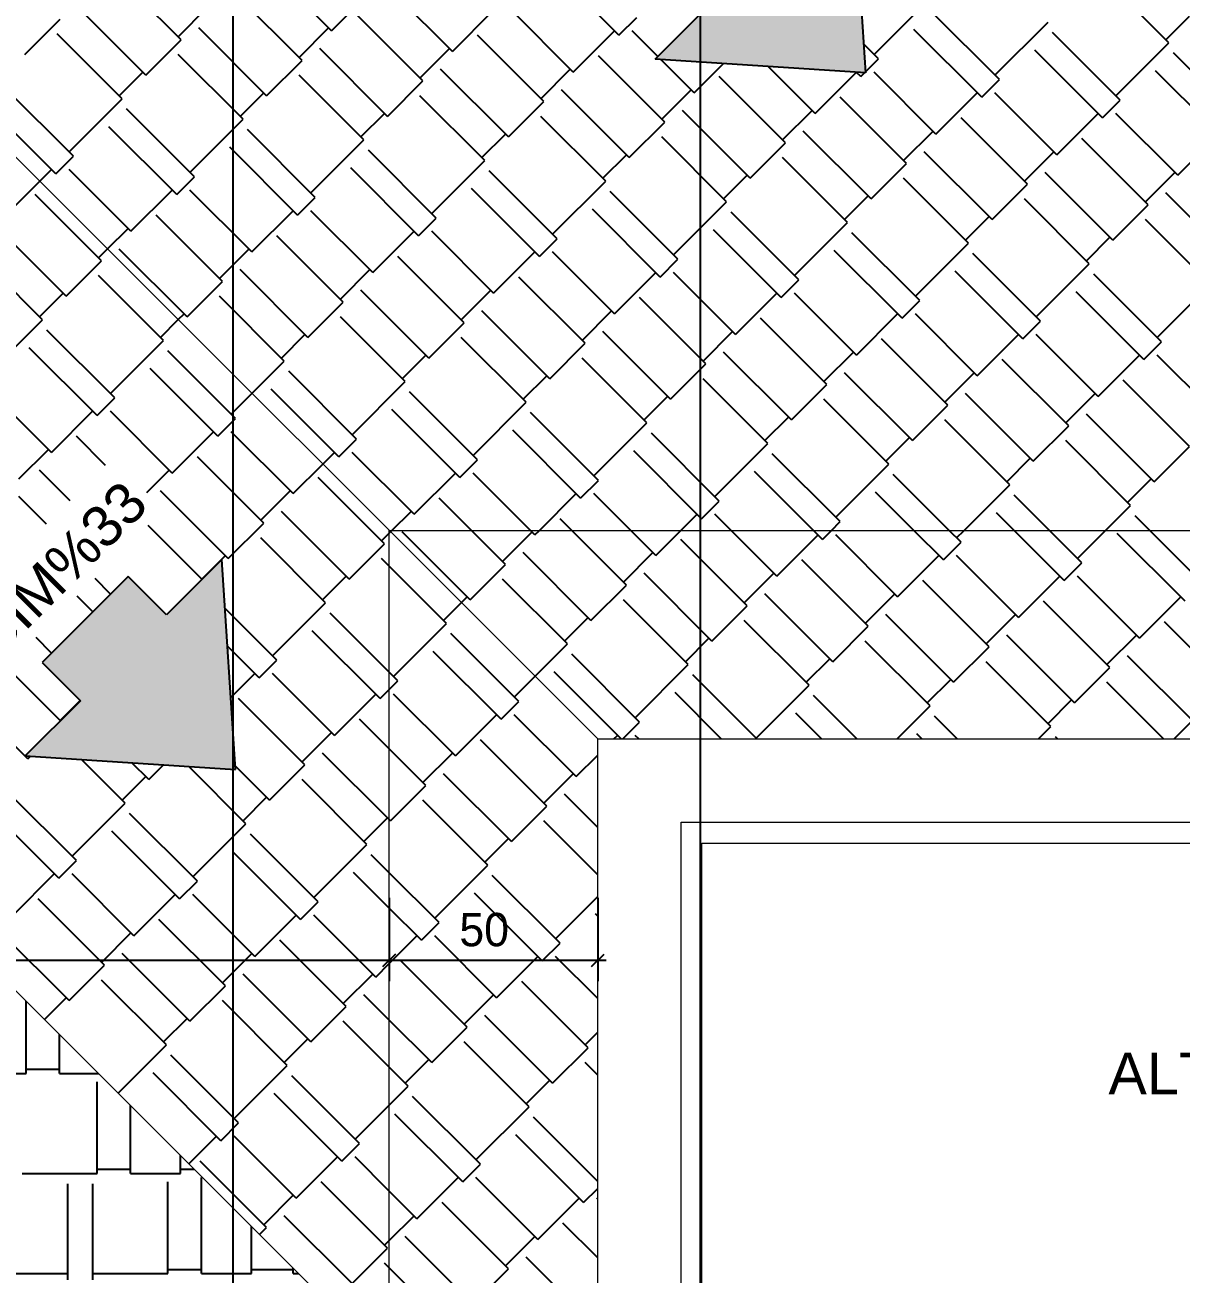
# Model space of a CAD drawing. Extents: x 182769.15 to 182771.38, y 101811.72 to 101812.21.
# Drawn here: x 182770.0617 to 182770.1171, y 101811.8182 to 101811.8781 of the extents above; entities that cross this region are included whole.
import ezdxf
from ezdxf.enums import TextEntityAlignment as Align

# ---------------------------------------------------------------- set-up
doc = ezdxf.new("R2010")
doc.units = 0
doc.header["$MEASUREMENT"] = 0
doc.linetypes.add('DASHDOTX2', pattern=[50.8, 25.4, -12.7, 0, -12.7])
doc.linetypes.add('DUZ', pattern=[500, 500])
doc.layers.get('0').update_dxf_attribs({"color": 1, "linetype": 'DUZ'})
for name, color, linetype in [('Boya_Renk', 40, 'Continuous'), ('iç yatay', 3, 'Continuous'), ('kapı pen. yazısı', 1, 'Continuous'), ('kesit çizgisi', 7, 'DASHDOTX2'), ('TARAMA', 15, 'Continuous'), ('YAZıMAHAL', 4, 'Continuous')]:
    doc.layers.add(name, color=color, linetype=linetype)
doc.layers.add('Standard', color=7, linetype='Continuous', lineweight=25)
doc.layers.add('Çatý', color=7, linetype='Continuous', lineweight=18)
doc.styles.add('ARIAL', font='arial.ttf', dxfattribs={"height": 10})
doc.styles.add('İÇ ÖLÇÜ', font='stylu.ttf', dxfattribs={"height": 8})

msp = doc.modelspace()

# ---------------------------------------------------------------- hatches: boundary and pattern name
at = {"layer": 'Boya_Renk', "linetype": 'ByBlock', "lineweight": 18}
h = msp.add_hatch(color=7, dxfattribs=at)
h.dxf.hatch_style = 2
h.paths.add_polyline_path([(182770.101314, 101811.885871), (182770.101968, 101811.875787), (182770.091884, 101811.876441), (182770.094536, 101811.879093), (182770.092703, 101811.880927), (182770.096828, 101811.885052), (182770.098662, 101811.883219)])
h = msp.add_hatch(color=7, dxfattribs=at)
h.dxf.hatch_style = 2
h.paths.add_polyline_path([(182770.06166, 101811.843006), (182770.071744, 101811.842352), (182770.07109, 101811.852436), (182770.068438, 101811.849784), (182770.066604, 101811.851617), (182770.062479, 101811.847492), (182770.064312, 101811.845658)])

# ---------------------------------------------------------------- linework, layer by layer
at = {"color": 0, "linetype": 'ByBlock'}
for p, q in [((182770.079423, 101811.833501), (182770.078823, 101811.832901)), ((182770.078823, 101811.832901), (182770.079423, 101811.833501)), ((182770.088823, 101811.832901), (182770.089423, 101811.833501))]:
    msp.add_line(p, q, dxfattribs=at)
at = {"layer": 'iç yatay'}
for p, q in [((182770.071623, 101812.140224), (182770.071623, 101811.813424)), ((182770.079123, 101811.836201), (182770.079123, 101811.832201)), ((182770.079123, 101811.836201), (182770.079123, 101811.832201)), ((182770.089123, 101811.836201), (182770.089123, 101811.832201)), ((182770.022723, 101811.833201), (182770.079523, 101811.833201)), ((182770.078723, 101811.833201), (182770.089523, 101811.833201))]:
    msp.add_line(p, q, dxfattribs=at)
at = {"layer": 'kesit çizgisi'}
msp.add_line((182770.094036, 101812.169463), (182770.094036, 101811.778003), dxfattribs=at)
at = {"layer": 'Standard', "color": 7, "linetype": 'ByBlock', "lineweight": 25}
for p, q in [((182770.101314, 101811.885871), (182770.101968, 101811.875787)), ((182770.091884, 101811.876441), (182770.094536, 101811.879093)), ((182770.101968, 101811.875787), (182770.091884, 101811.876441)), ((182770.07109, 101811.852436), (182770.068438, 101811.849784)), ((182770.071744, 101811.842352), (182770.07109, 101811.852436)), ((182770.066604, 101811.851617), (182770.062479, 101811.847492)), ((182770.068438, 101811.849784), (182770.066604, 101811.851617)), ((182770.062479, 101811.847492), (182770.064312, 101811.845658)), ((182770.064312, 101811.845658), (182770.06166, 101811.843006)), ((182770.06166, 101811.843006), (182770.071744, 101811.842352))]:
    msp.add_line(p, q, dxfattribs=at)
at = {"layer": 'TARAMA'}
for p, q in [((182770.069141, 101811.877369), (182770.065959, 101811.880551)), ((182770.076353, 101811.877793), (182770.073383, 101811.880763)), ((182770.090142, 101811.877581), (182770.086889, 101811.880834)), ((182770.116517, 101811.877227), (182770.113406, 101811.880339)), ((182770.074939, 101811.876379), (182770.071757, 101811.879561)), ((182770.076353, 101811.877793), (182770.078333, 101811.879773)), ((182770.082152, 101811.876803), (182770.079182, 101811.879773)), ((182770.067444, 101811.875672), (182770.064191, 101811.878925)), ((182770.068999, 101811.87751), (182770.070414, 101811.878925)), ((182770.082152, 101811.876803), (182770.084131, 101811.878783)), ((182770.08795, 101811.875813), (182770.08498, 101811.878783)), ((182770.102375, 101811.876662), (182770.10492, 101811.879207)), ((182770.108385, 101811.87546), (182770.105133, 101811.878712)), ((182770.061645, 101811.876662), (182770.063343, 101811.878359)), ((182770.080737, 101811.875389), (182770.077555, 101811.878571)), ((182770.090142, 101811.877581), (182770.09099, 101811.87843)), ((182770.108173, 101811.875672), (182770.110719, 101811.878217)), ((182770.116376, 101811.877369), (182770.117507, 101811.8785)), ((182770.066312, 101811.87454), (182770.063201, 101811.877652)), ((182770.073242, 101811.874682), (182770.069989, 101811.877935)), ((182770.074798, 101811.87652), (182770.076212, 101811.877935)), ((182770.086536, 101811.874399), (182770.083354, 101811.877581)), ((182770.08795, 101811.875813), (182770.08993, 101811.877793)), ((182770.092007, 101811.876564), (182770.090778, 101811.877793)), ((182770.107537, 101811.874611), (182770.104284, 101811.877864)), ((182770.114183, 101811.87447), (182770.110931, 101811.877722)), ((182770.067444, 101811.875672), (182770.069141, 101811.877369)), ((182770.07904, 101811.873692), (182770.075788, 101811.876945)), ((182770.080596, 101811.87553), (182770.08201, 101811.876945)), ((182770.102587, 101811.87645), (182770.101879, 101811.877158)), ((182770.113335, 101811.873621), (182770.110082, 101811.876874)), ((182770.113971, 101811.874682), (182770.116517, 101811.877227)), ((182770.072111, 101811.873551), (182770.068999, 101811.876662)), ((182770.073242, 101811.874682), (182770.074939, 101811.876379)), ((182770.092334, 101811.873409), (182770.089152, 101811.876591)), ((182770.093748, 101811.874823), (182770.092147, 101811.876424)), ((182770.101965, 101811.875828), (182770.102587, 101811.87645)), ((182770.119982, 101811.87348), (182770.116729, 101811.876733)), ((182770.066171, 101811.874682), (182770.067302, 101811.875813)), ((182770.077909, 101811.872561), (182770.074798, 101811.875672)), ((182770.084839, 101811.872702), (182770.081586, 101811.875955)), ((182770.086394, 101811.87454), (182770.087808, 101811.875955)), ((182770.093748, 101811.874823), (182770.095154, 101811.876229)), ((182770.099546, 101811.873833), (182770.097289, 101811.876091)), ((182770.099546, 101811.873833), (182770.101526, 101811.875813)), ((182770.101738, 101811.875601), (182770.101524, 101811.875816)), ((182770.101738, 101811.875601), (182770.101927, 101811.87579)), ((182770.105345, 101811.872843), (182770.102375, 101811.875813)), ((182770.119133, 101811.872631), (182770.115881, 101811.875884)), ((182770.07904, 101811.873692), (182770.080737, 101811.875389)), ((182770.098132, 101811.872419), (182770.09495, 101811.875601)), ((182770.107537, 101811.874611), (182770.108385, 101811.87546)), ((182770.063979, 101811.871783), (182770.060726, 101811.875035)), ((182770.063767, 101811.871995), (182770.066312, 101811.87454)), ((182770.071969, 101811.873692), (182770.073101, 101811.874823)), ((182770.083707, 101811.871571), (182770.080596, 101811.874682)), ((182770.090637, 101811.871712), (182770.087384, 101811.874965)), ((182770.092192, 101811.873551), (182770.093607, 101811.874965)), ((182770.10393, 101811.871429), (182770.100748, 101811.874611)), ((182770.105345, 101811.872843), (182770.107325, 101811.874823)), ((182770.111143, 101811.871853), (182770.108173, 101811.874823)), ((182770.113335, 101811.873621), (182770.114183, 101811.87447)), ((182770.06313, 101811.870934), (182770.059878, 101811.874187)), ((182770.069777, 101811.870793), (182770.066524, 101811.874046)), ((182770.084839, 101811.872702), (182770.086536, 101811.874399)), ((182770.096435, 101811.870722), (182770.093182, 101811.873975)), ((182770.097991, 101811.872561), (182770.099405, 101811.873975)), ((182770.069565, 101811.871005), (182770.072111, 101811.873551)), ((182770.077767, 101811.872702), (182770.078899, 101811.873833)), ((182770.089505, 101811.870581), (182770.086394, 101811.873692)), ((182770.090637, 101811.871712), (182770.092334, 101811.873409)), ((182770.109729, 101811.870439), (182770.106547, 101811.873621)), ((182770.111143, 101811.871853), (182770.113123, 101811.873833)), ((182770.116941, 101811.870864), (182770.113971, 101811.873833)), ((182770.068929, 101811.869944), (182770.065676, 101811.873197)), ((182770.075575, 101811.869803), (182770.072323, 101811.873056)), ((182770.083566, 101811.871712), (182770.084697, 101811.872843)), ((182770.095304, 101811.869591), (182770.092192, 101811.872702)), ((182770.102233, 101811.869732), (182770.098981, 101811.872985)), ((182770.103789, 101811.871571), (182770.105203, 101811.872985)), ((182770.116941, 101811.870864), (182770.118921, 101811.872843)), ((182770.074727, 101811.868954), (182770.071474, 101811.872207)), ((182770.075363, 101811.870015), (182770.077909, 101811.872561)), ((182770.081374, 101811.868813), (182770.078121, 101811.872066)), ((182770.096435, 101811.870722), (182770.098132, 101811.872419)), ((182770.115527, 101811.869449), (182770.112345, 101811.872631)), ((182770.06313, 101811.870934), (182770.063979, 101811.871783)), ((182770.081162, 101811.869025), (182770.083707, 101811.871571)), ((182770.089364, 101811.870722), (182770.090495, 101811.871853)), ((182770.101102, 101811.868601), (182770.097991, 101811.871712)), ((182770.108032, 101811.868742), (182770.104779, 101811.871995)), ((182770.109587, 101811.870581), (182770.111001, 101811.871995)), ((182770.06236, 101811.870588), (182770.062918, 101811.871146)), ((182770.066737, 101811.868177), (182770.063767, 101811.871146)), ((182770.080525, 101811.867964), (182770.077273, 101811.871217)), ((182770.087172, 101811.867823), (182770.083919, 101811.871076)), ((182770.102233, 101811.869732), (182770.10393, 101811.871429)), ((182770.11383, 101811.867752), (182770.110577, 101811.871005)), ((182770.115386, 101811.869591), (182770.1168, 101811.871005)), ((182770.060938, 101811.869166), (182770.06236, 101811.870588)), ((182770.068929, 101811.869944), (182770.069777, 101811.870793)), ((182770.08696, 101811.868035), (182770.089505, 101811.870581)), ((182770.095162, 101811.869732), (182770.096294, 101811.870864)), ((182770.1069, 101811.867611), (182770.103789, 101811.870722)), ((182770.108032, 101811.868742), (182770.109729, 101811.870439)), ((182770.065322, 101811.866762), (182770.06214, 101811.869944)), ((182770.066737, 101811.868177), (182770.068717, 101811.870156)), ((182770.072535, 101811.867187), (182770.069565, 101811.870156)), ((182770.074727, 101811.868954), (182770.075575, 101811.869803)), ((182770.086323, 101811.866974), (182770.083071, 101811.870227)), ((182770.09297, 101811.866833), (182770.089718, 101811.870086)), ((182770.100961, 101811.868742), (182770.102092, 101811.869874)), ((182770.112699, 101811.866621), (182770.109587, 101811.869732)), ((182770.119628, 101811.866762), (182770.116376, 101811.870015)), ((182770.072535, 101811.867187), (182770.074515, 101811.869166)), ((182770.078333, 101811.866197), (182770.075363, 101811.869166)), ((182770.092122, 101811.865984), (182770.088869, 101811.869237)), ((182770.092758, 101811.867045), (182770.095304, 101811.869591)), ((182770.098769, 101811.865843), (182770.095516, 101811.869096)), ((182770.11383, 101811.867752), (182770.115527, 101811.869449)), ((182770.071121, 101811.865772), (182770.067939, 101811.868954)), ((182770.080525, 101811.867964), (182770.081374, 101811.868813)), ((182770.098556, 101811.866055), (182770.101102, 101811.868601)), ((182770.106759, 101811.867752), (182770.10789, 101811.868884)), ((182770.118497, 101811.865631), (182770.115386, 101811.868742)), ((182770.063625, 101811.865065), (182770.060373, 101811.868318)), ((182770.065612, 101811.867335), (182770.066595, 101811.868318)), ((182770.076919, 101811.864782), (182770.073737, 101811.867964)), ((182770.078333, 101811.866197), (182770.080313, 101811.868177)), ((182770.084131, 101811.865207), (182770.081162, 101811.868177)), ((182770.09792, 101811.864995), (182770.094667, 101811.868247)), ((182770.104567, 101811.864853), (182770.101314, 101811.868106)), ((182770.112557, 101811.866762), (182770.113689, 101811.867894)), ((182770.065181, 101811.866904), (182770.065612, 101811.867335)), ((182770.069424, 101811.864075), (182770.066171, 101811.867328)), ((182770.070979, 101811.865914), (182770.072393, 101811.867328)), ((182770.086323, 101811.866974), (182770.087172, 101811.867823)), ((182770.104355, 101811.865065), (182770.1069, 101811.867611)), ((182770.062494, 101811.863934), (182770.059383, 101811.867045)), ((182770.063625, 101811.865065), (182770.065322, 101811.866762)), ((182770.082717, 101811.863792), (182770.079535, 101811.866974)), ((182770.084131, 101811.865207), (182770.086111, 101811.867187)), ((182770.08993, 101811.864217), (182770.08696, 101811.867187)), ((182770.092122, 101811.865984), (182770.09297, 101811.866833)), ((182770.103718, 101811.864005), (182770.100466, 101811.867257)), ((182770.110365, 101811.863863), (182770.107112, 101811.867116)), ((182770.075222, 101811.863085), (182770.071969, 101811.866338)), ((182770.076778, 101811.864924), (182770.078192, 101811.866338)), ((182770.08993, 101811.864217), (182770.09191, 101811.866197)), ((182770.095728, 101811.863227), (182770.092758, 101811.866197)), ((182770.109517, 101811.863015), (182770.106264, 101811.866267)), ((182770.110153, 101811.864075), (182770.112699, 101811.866621)), ((182770.116163, 101811.862873), (182770.112911, 101811.866126)), ((182770.068292, 101811.862944), (182770.065181, 101811.866055)), ((182770.069424, 101811.864075), (182770.071121, 101811.865772)), ((182770.088516, 101811.862803), (182770.085334, 101811.865984)), ((182770.09792, 101811.864995), (182770.098769, 101811.865843)), ((182770.115951, 101811.863085), (182770.118497, 101811.865631)), ((182770.062353, 101811.864075), (182770.063484, 101811.865207)), ((182770.074091, 101811.861954), (182770.070979, 101811.865065)), ((182770.08102, 101811.862095), (182770.077767, 101811.865348)), ((182770.082576, 101811.863934), (182770.08399, 101811.865348)), ((182770.094314, 101811.861813), (182770.091132, 101811.864995)), ((182770.095728, 101811.863227), (182770.097708, 101811.865207)), ((182770.101526, 101811.862237), (182770.098556, 101811.865207)), ((182770.115315, 101811.862025), (182770.112062, 101811.865277)), ((182770.075222, 101811.863085), (182770.076919, 101811.864782)), ((182770.086818, 101811.861105), (182770.083566, 101811.864358)), ((182770.088374, 101811.862944), (182770.089788, 101811.864358)), ((182770.103718, 101811.864005), (182770.104567, 101811.864853)), ((182770.059948, 101811.861388), (182770.062494, 101811.863934)), ((182770.068151, 101811.863085), (182770.069006, 101811.863941)), ((182770.069006, 101811.863941), (182770.069282, 101811.864217)), ((182770.079889, 101811.860964), (182770.076778, 101811.864075)), ((182770.08102, 101811.862095), (182770.082717, 101811.863792)), ((182770.100112, 101811.860823), (182770.09693, 101811.864005)), ((182770.101526, 101811.862237), (182770.103506, 101811.864217)), ((182770.107325, 101811.861247), (182770.104355, 101811.864217)), ((182770.109517, 101811.863015), (182770.110365, 101811.863863)), ((182770.065959, 101811.860186), (182770.062706, 101811.863439)), ((182770.073949, 101811.862095), (182770.07508, 101811.863227)), ((182770.085687, 101811.859974), (182770.082576, 101811.863085)), ((182770.092617, 101811.860116), (182770.089364, 101811.863368)), ((182770.094172, 101811.861954), (182770.095587, 101811.863368)), ((182770.107325, 101811.861247), (182770.109304, 101811.863227)), ((182770.113123, 101811.860257), (182770.110153, 101811.863227)), ((182770.06511, 101811.859338), (182770.061858, 101811.86259)), ((182770.065747, 101811.860398), (182770.068292, 101811.862944)), ((182770.086818, 101811.861105), (182770.088516, 101811.862803)), ((182770.10591, 101811.859833), (182770.102728, 101811.863015)), ((182770.115315, 101811.862025), (182770.116163, 101811.862873)), ((182770.071757, 101811.859196), (182770.068504, 101811.862449)), ((182770.072542, 101811.860405), (182770.074091, 101811.861954)), ((182770.079747, 101811.861105), (182770.080879, 101811.862237)), ((182770.091485, 101811.858984), (182770.088374, 101811.862095)), ((182770.098415, 101811.859126), (182770.095162, 101811.862378)), ((182770.099971, 101811.860964), (182770.101385, 101811.862378)), ((182770.111709, 101811.858843), (182770.108527, 101811.862025)), ((182770.113123, 101811.860257), (182770.115103, 101811.862237)), ((182770.118921, 101811.859267), (182770.115951, 101811.862237)), ((182770.070909, 101811.858348), (182770.067656, 101811.8616)), ((182770.077555, 101811.858206), (182770.074303, 101811.861459)), ((182770.092617, 101811.860116), (182770.094314, 101811.861813)), ((182770.104213, 101811.858136), (182770.100961, 101811.861388)), ((182770.105769, 101811.859974), (182770.107183, 101811.861388)), ((182770.077343, 101811.858418), (182770.079889, 101811.860964)), ((182770.085546, 101811.860116), (182770.086677, 101811.861247)), ((182770.097284, 101811.857994), (182770.094172, 101811.861105)), ((182770.098415, 101811.859126), (182770.100112, 101811.860823)), ((182770.117507, 101811.857853), (182770.114325, 101811.861035)), ((182770.062918, 101811.85757), (182770.059948, 101811.86054)), ((182770.06511, 101811.859338), (182770.065959, 101811.860186)), ((182770.071545, 101811.859408), (182770.072542, 101811.860405)), ((182770.076707, 101811.857358), (182770.073454, 101811.86061)), ((182770.083354, 101811.857216), (182770.080101, 101811.860469)), ((182770.091344, 101811.859126), (182770.092475, 101811.860257)), ((182770.103082, 101811.857004), (182770.099971, 101811.860116)), ((182770.110012, 101811.857146), (182770.106759, 101811.860398)), ((182770.111567, 101811.858984), (182770.112981, 101811.860398)), ((182770.062918, 101811.85757), (182770.064898, 101811.85955)), ((182770.068717, 101811.85658), (182770.065747, 101811.85955)), ((182770.082505, 101811.856368), (182770.079252, 101811.859621)), ((182770.083141, 101811.857428), (182770.085687, 101811.859974)), ((182770.104213, 101811.858136), (182770.10591, 101811.859833)), ((182770.070909, 101811.858348), (182770.071757, 101811.859196)), ((182770.089152, 101811.856226), (182770.085899, 101811.859479)), ((182770.08894, 101811.856439), (182770.091485, 101811.858984)), ((182770.097142, 101811.858136), (182770.098274, 101811.859267)), ((182770.10888, 101811.856014), (182770.105769, 101811.859126)), ((182770.11581, 101811.856156), (182770.112557, 101811.859408)), ((182770.065521, 101811.856947), (182770.06412, 101811.858348)), ((182770.068717, 101811.85658), (182770.070696, 101811.85856)), ((182770.074515, 101811.85559), (182770.071545, 101811.85856)), ((182770.088303, 101811.855378), (182770.085051, 101811.858631)), ((182770.09495, 101811.855236), (182770.091697, 101811.858489)), ((182770.110012, 101811.857146), (182770.111709, 101811.858843)), ((182770.061363, 101811.856297), (182770.062777, 101811.857711)), ((182770.076707, 101811.857358), (182770.077555, 101811.858206)), ((182770.094738, 101811.855449), (182770.097284, 101811.857994)), ((182770.10294, 101811.857146), (182770.104072, 101811.858277)), ((182770.114678, 101811.855024), (182770.111567, 101811.858136)), ((182770.11581, 101811.856156), (182770.117507, 101811.857853)), ((182770.073101, 101811.854176), (182770.069919, 101811.857358)), ((182770.075936, 101811.857011), (182770.076495, 101811.85757)), ((182770.080313, 101811.8546), (182770.077343, 101811.85757)), ((182770.082505, 101811.856368), (182770.083354, 101811.857216)), ((182770.094102, 101811.854388), (182770.090849, 101811.857641)), ((182770.100748, 101811.854247), (182770.097496, 101811.857499)), ((182770.108739, 101811.856156), (182770.10987, 101811.857287)), ((182770.063824, 101811.85525), (182770.062353, 101811.856721)), ((182770.067499, 101811.855646), (182770.068575, 101811.856721)), ((182770.074515, 101811.85559), (182770.075936, 101811.857011)), ((182770.080313, 101811.8546), (182770.082293, 101811.85658)), ((182770.085898, 101811.853824), (182770.083141, 101811.85658)), ((182770.099474, 101811.853824), (182770.096647, 101811.856651)), ((182770.100536, 101811.854459), (182770.103082, 101811.857004)), ((182770.10598, 101811.853824), (182770.103294, 101811.856509)), ((182770.078899, 101811.853186), (182770.075717, 101811.856368)), ((182770.088303, 101811.855378), (182770.089152, 101811.856226)), ((182770.10669, 101811.853824), (182770.10888, 101811.856014)), ((182770.114537, 101811.855166), (182770.115668, 101811.856297)), ((182770.062692, 101811.854119), (182770.061363, 101811.855449)), ((182770.071404, 101811.852479), (182770.068151, 101811.855731)), ((182770.072959, 101811.854317), (182770.074373, 101811.855731)), ((182770.083069, 101811.853824), (182770.081515, 101811.855378)), ((182770.086325, 101811.853824), (182770.088091, 101811.85559)), ((182770.090706, 101811.853824), (182770.08894, 101811.85559)), ((182770.104283, 101811.853824), (182770.102446, 101811.855661)), ((182770.110788, 101811.853824), (182770.109092, 101811.855519)), ((182770.077202, 101811.851489), (182770.073949, 101811.854741)), ((182770.079254, 101811.853824), (182770.080172, 101811.854741)), ((182770.094102, 101811.854388), (182770.09495, 101811.855236)), ((182770.113478, 101811.853824), (182770.114678, 101811.855024)), ((182770.071404, 101811.852479), (182770.073101, 101811.854176)), ((182770.087878, 101811.853824), (182770.087313, 101811.854388)), ((182770.093113, 101811.853824), (182770.09389, 101811.8546)), ((182770.095514, 101811.853824), (182770.094738, 101811.8546)), ((182770.100326, 101811.853824), (182770.100748, 101811.854247)), ((182770.109091, 101811.853824), (182770.108244, 101811.854671)), ((182770.115596, 101811.853824), (182770.114891, 101811.854529)), ((182770.070137, 101811.851483), (182770.067556, 101811.854063)), ((182770.078757, 101811.853327), (182770.079123, 101811.853693)), ((182770.079123, 101811.853693), (182770.079189, 101811.853759)), ((182770.079189, 101811.853759), (182770.079254, 101811.853824)), ((182770.083, 101811.850499), (182770.079747, 101811.853752)), ((182770.084697, 101811.852196), (182770.083069, 101811.853824)), ((182770.084556, 101811.852337), (182770.08597, 101811.853752)), ((182770.086111, 101811.85361), (182770.085898, 101811.853824)), ((182770.086111, 101811.85361), (182770.086325, 101811.853824)), ((182770.090495, 101811.851206), (182770.087878, 101811.853824)), ((182770.09191, 101811.85262), (182770.090706, 101811.853824)), ((182770.09191, 101811.85262), (182770.093113, 101811.853824)), ((182770.097708, 101811.85163), (182770.095514, 101811.853824)), ((182770.097708, 101811.85163), (182770.099688, 101811.85361)), ((182770.0999, 101811.853398), (182770.099474, 101811.853824)), ((182770.0999, 101811.853398), (182770.100326, 101811.853824)), ((182770.103506, 101811.85064), (182770.100536, 101811.85361)), ((182770.105698, 101811.852408), (182770.104283, 101811.853824)), ((182770.106547, 101811.853257), (182770.10598, 101811.853824)), ((182770.106335, 101811.853469), (182770.10669, 101811.853824)), ((182770.111496, 101811.851418), (182770.109091, 101811.853824)), ((182770.112345, 101811.852267), (182770.110788, 101811.853824)), ((182770.112133, 101811.852479), (182770.113478, 101811.853824)), ((182770.117295, 101811.850428), (182770.114042, 101811.853681)), ((182770.118143, 101811.851277), (182770.115596, 101811.853824)), ((182770.07607, 101811.850357), (182770.072959, 101811.853469)), ((182770.077202, 101811.851489), (182770.078899, 101811.853186)), ((182770.096294, 101811.850216), (182770.093112, 101811.853398)), ((182770.105698, 101811.852408), (182770.106547, 101811.853257)), ((182770.070131, 101811.851489), (182770.071262, 101811.85262)), ((182770.079123, 101811.852113), (182770.078757, 101811.852479)), ((182770.088798, 101811.849509), (182770.085546, 101811.852762)), ((182770.090354, 101811.851347), (182770.091768, 101811.852762)), ((182770.102092, 101811.849226), (182770.09891, 101811.852408)), ((182770.103506, 101811.85064), (182770.105486, 101811.85262)), ((182770.109304, 101811.84965), (182770.106335, 101811.85262)), ((182770.081869, 101811.849367), (182770.079123, 101811.852113)), ((182770.083, 101811.850499), (182770.084697, 101811.852196)), ((182770.094597, 101811.848519), (182770.091344, 101811.851772)), ((182770.096152, 101811.850357), (182770.097566, 101811.851772)), ((182770.111496, 101811.851418), (182770.112345, 101811.852267)), ((182770.065758, 101811.850771), (182770.065011, 101811.851518)), ((182770.075929, 101811.850499), (182770.07706, 101811.85163)), ((182770.087667, 101811.848378), (182770.084556, 101811.851489)), ((182770.088798, 101811.849509), (182770.090495, 101811.851206)), ((182770.10789, 101811.848236), (182770.104708, 101811.851418)), ((182770.109304, 101811.84965), (182770.111284, 101811.85163)), ((182770.115103, 101811.84866), (182770.112133, 101811.85163)), ((182770.064909, 101811.849922), (182770.064162, 101811.850669)), ((182770.082583, 101811.850364), (182770.082859, 101811.85064)), ((182770.093465, 101811.847388), (182770.090354, 101811.850499)), ((182770.100395, 101811.847529), (182770.097142, 101811.850782)), ((182770.101951, 101811.849367), (182770.103365, 101811.850782)), ((182770.115103, 101811.84866), (182770.117083, 101811.85064)), ((182770.073737, 101811.8476), (182770.071242, 101811.850095)), ((182770.073525, 101811.847812), (182770.07607, 101811.850357)), ((182770.081727, 101811.849509), (182770.082583, 101811.850364)), ((182770.094597, 101811.848519), (182770.096294, 101811.850216)), ((182770.113689, 101811.847246), (182770.110507, 101811.850428)), ((182770.079123, 101811.847022), (182770.076283, 101811.849862)), ((182770.079323, 101811.846822), (182770.081869, 101811.849367)), ((182770.087526, 101811.848519), (182770.088657, 101811.84965)), ((182770.099264, 101811.846398), (182770.096152, 101811.849509)), ((182770.106193, 101811.846539), (182770.10294, 101811.849792)), ((182770.107749, 101811.848378), (182770.109163, 101811.849792)), ((182770.119487, 101811.846256), (182770.116305, 101811.849438)), ((182770.078687, 101811.845761), (182770.075434, 101811.849014)), ((182770.085334, 101811.84562), (182770.082081, 101811.848873)), ((182770.100395, 101811.847529), (182770.102092, 101811.849226)), ((182770.111991, 101811.845549), (182770.108739, 101811.848802)), ((182770.113547, 101811.847388), (182770.114961, 101811.848802)), ((182770.062929, 101811.847942), (182770.062182, 101811.848689)), ((182770.072888, 101811.846751), (182770.071359, 101811.84828)), ((182770.086118, 101811.846829), (182770.087667, 101811.848378)), ((182770.093324, 101811.847529), (182770.094455, 101811.84866)), ((182770.105062, 101811.845408), (182770.101951, 101811.848519)), ((182770.106193, 101811.846539), (182770.10789, 101811.848236)), ((182770.072888, 101811.846751), (182770.073737, 101811.8476)), ((182770.084485, 101811.844771), (182770.081232, 101811.848024)), ((182770.091132, 101811.84463), (182770.087879, 101811.847883)), ((182770.099122, 101811.846539), (182770.100253, 101811.84767)), ((182770.11086, 101811.844418), (182770.107749, 101811.847529)), ((182770.11779, 101811.844559), (182770.114537, 101811.847812)), ((182770.063349, 101811.844694), (182770.060768, 101811.847275)), ((182770.07152, 101811.845807), (182770.072676, 101811.846963)), ((182770.076495, 101811.843993), (182770.073525, 101811.846963)), ((182770.079535, 101811.84661), (182770.079123, 101811.847022)), ((182770.090241, 101811.843824), (182770.087031, 101811.847034)), ((182770.09092, 101811.844842), (182770.093465, 101811.847388)), ((182770.111991, 101811.845549), (182770.113689, 101811.847246)), ((182770.079123, 101811.846198), (182770.079535, 101811.84661)), ((182770.085121, 101811.845832), (182770.086118, 101811.846829)), ((182770.096746, 101811.843824), (182770.093677, 101811.846893)), ((182770.096718, 101811.843852), (182770.099264, 101811.846398)), ((182770.10492, 101811.845549), (182770.106052, 101811.84668)), ((182770.116262, 101811.843824), (182770.113547, 101811.846539)), ((182770.07508, 101811.842579), (182770.071898, 101811.845761)), ((182770.076495, 101811.843993), (182770.078475, 101811.845973)), ((182770.078687, 101811.845761), (182770.079123, 101811.846198)), ((182770.082293, 101811.843004), (182770.079323, 101811.845973)), ((182770.095049, 101811.843824), (182770.092829, 101811.846044)), ((182770.101555, 101811.843824), (182770.099476, 101811.845903)), ((182770.061787, 101811.842862), (182770.059071, 101811.845578)), ((182770.063343, 101811.844701), (182770.064306, 101811.845664)), ((182770.084485, 101811.844771), (182770.085334, 101811.84562)), ((182770.103478, 101811.843824), (182770.105062, 101811.845408)), ((182770.110719, 101811.844559), (182770.11185, 101811.845691)), ((182770.079123, 101811.843345), (182770.077697, 101811.844771)), ((182770.082293, 101811.843004), (182770.084273, 101811.844983)), ((182770.088091, 101811.842014), (182770.085121, 101811.844983)), ((182770.090326, 101811.843824), (182770.091132, 101811.84463)), ((182770.099858, 101811.843824), (182770.098627, 101811.845054)), ((182770.106363, 101811.843824), (182770.105274, 101811.844913)), ((182770.116771, 101811.843824), (182770.117648, 101811.844701)), ((182770.074939, 101811.842721), (182770.076353, 101811.844135)), ((182770.089901, 101811.843824), (182770.090071, 101811.843993)), ((182770.091089, 101811.843824), (182770.09092, 101811.843993)), ((182770.104666, 101811.843824), (182770.104425, 101811.844064)), ((182770.110266, 101811.843824), (182770.11086, 101811.844418)), ((182770.111171, 101811.843824), (182770.111072, 101811.843923)), ((182770.080879, 101811.841589), (182770.079123, 101811.843345)), ((182770.086677, 101811.840599), (182770.083495, 101811.843781)), ((182770.061787, 101811.842862), (182770.061915, 101811.84299)), ((182770.066454, 101811.840741), (182770.064364, 101811.842831)), ((182770.079123, 101811.83995), (182770.075929, 101811.843145)), ((182770.080737, 101811.841731), (182770.082152, 101811.843145)), ((182770.088091, 101811.842014), (182770.089123, 101811.843046)), ((182770.067585, 101811.841872), (182770.066783, 101811.842674)), ((182770.067585, 101811.841872), (182770.068289, 101811.842576)), ((182770.072252, 101811.839751), (182770.069506, 101811.842497)), ((182770.073383, 101811.840882), (182770.071732, 101811.842534)), ((182770.073383, 101811.840882), (182770.07508, 101811.842579)), ((182770.08498, 101811.838902), (182770.081727, 101811.842155)), ((182770.086536, 101811.840741), (182770.08795, 101811.842155)), ((182770.066312, 101811.840882), (182770.067444, 101811.842014)), ((182770.07805, 101811.838761), (182770.074939, 101811.841872)), ((182770.079182, 101811.839892), (182770.080879, 101811.841589)), ((182770.06412, 101811.837983), (182770.060868, 101811.841236)), ((182770.072111, 101811.839892), (182770.073242, 101811.841024)), ((182770.089123, 101811.839567), (182770.087526, 101811.841165)), ((182770.063272, 101811.837135), (182770.060019, 101811.840387)), ((182770.063908, 101811.838195), (182770.066454, 101811.840741)), ((182770.083849, 101811.837771), (182770.080737, 101811.840882)), ((182770.08498, 101811.838902), (182770.086677, 101811.840599)), ((182770.069919, 101811.836993), (182770.066666, 101811.840246)), ((182770.069706, 101811.837205), (182770.072252, 101811.839751)), ((182770.077909, 101811.838902), (182770.07904, 101811.840034)), ((182770.079182, 101811.839892), (182770.079123, 101811.83995)), ((182770.089123, 101811.837304), (182770.086536, 101811.839892)), ((182770.06907, 101811.836145), (182770.065817, 101811.839397)), ((182770.075717, 101811.836003), (182770.072464, 101811.839256)), ((182770.075505, 101811.836215), (182770.07805, 101811.838761)), ((182770.083707, 101811.837912), (182770.084839, 101811.839044)), ((182770.063272, 101811.837135), (182770.06412, 101811.837983)), ((182770.074868, 101811.835155), (182770.071616, 101811.838407)), ((182770.079123, 101811.837405), (182770.078262, 101811.838266)), ((182770.06108, 101811.835367), (182770.06306, 101811.837347)), ((182770.066878, 101811.834377), (182770.063908, 101811.837347)), ((182770.079123, 101811.835708), (182770.077414, 101811.837417)), ((182770.081515, 101811.835013), (182770.079123, 101811.837405)), ((182770.081303, 101811.835225), (182770.083849, 101811.837771)), ((182770.06907, 101811.836145), (182770.069919, 101811.836993)), ((182770.087313, 101811.834023), (182770.084061, 101811.837276)), ((182770.065464, 101811.832963), (182770.062282, 101811.836145)), ((182770.066878, 101811.834377), (182770.068858, 101811.836357)), ((182770.072676, 101811.833387), (182770.069706, 101811.836357)), ((182770.086465, 101811.833175), (182770.083212, 101811.836427)), ((182770.087101, 101811.834235), (182770.089123, 101811.836258)), ((182770.074868, 101811.835155), (182770.075717, 101811.836003)), ((182770.080667, 101811.834165), (182770.079123, 101811.835708)), ((182770.071262, 101811.831973), (182770.06808, 101811.835155)), ((182770.072676, 101811.833387), (182770.074656, 101811.835367)), ((182770.078475, 101811.832397), (182770.075505, 101811.835367)), ((182770.080667, 101811.834165), (182770.081515, 101811.835013)), ((182770.089123, 101811.835324), (182770.08901, 101811.835437)), ((182770.063767, 101811.831266), (182770.060514, 101811.834518)), ((182770.065322, 101811.833104), (182770.066737, 101811.834518)), ((182770.079123, 101811.833046), (182770.080454, 101811.834377)), ((182770.084273, 101811.831407), (182770.081303, 101811.834377)), ((182770.07706, 101811.830983), (182770.073878, 101811.834165)), ((182770.086465, 101811.833175), (182770.087313, 101811.834023)), ((182770.069565, 101811.830276), (182770.066312, 101811.833528)), ((182770.071121, 101811.832114), (182770.072535, 101811.833528)), ((182770.082859, 101811.829993), (182770.079677, 101811.833175)), ((182770.084273, 101811.831407), (182770.086253, 101811.833387)), ((182770.089123, 101811.831365), (182770.087101, 101811.833387)), ((182770.063767, 101811.831266), (182770.065464, 101811.832963)), ((182770.075363, 101811.829286), (182770.072111, 101811.832538)), ((182770.076919, 101811.831124), (182770.078333, 101811.832538)), ((182770.078475, 101811.832397), (182770.079123, 101811.833046)), ((182770.068434, 101811.829144), (182770.065322, 101811.832255)), ((182770.069565, 101811.830276), (182770.071262, 101811.831973)), ((182770.088657, 101811.829003), (182770.085475, 101811.832185)), ((182770.062583, 101811.830364), (182770.063625, 101811.831407)), ((182770.079123, 101811.830334), (182770.077909, 101811.831548)), ((182770.082717, 101811.830134), (182770.084131, 101811.831548)), ((182770.061711, 101811.827774), (182770.061711, 101811.831236)), ((182770.074232, 101811.828154), (182770.071121, 101811.831266)), ((182770.075363, 101811.829286), (182770.07706, 101811.830983)), ((182770.068292, 101811.829286), (182770.069424, 101811.830417)), ((182770.079123, 101811.828071), (182770.076919, 101811.830276)), ((182770.081162, 101811.828296), (182770.079123, 101811.830334)), ((182770.08696, 101811.827306), (182770.083707, 101811.830558)), ((182770.063311, 101811.827774), (182770.063311, 101811.829636)), ((182770.081162, 101811.828296), (182770.082859, 101811.829993)), ((182770.088516, 101811.829144), (182770.089123, 101811.829752)), ((182770.066118, 101811.826829), (182770.068434, 101811.829144)), ((182770.074091, 101811.828296), (182770.075222, 101811.829427)), ((182770.085828, 101811.826174), (182770.082717, 101811.829286)), ((182770.08696, 101811.827306), (182770.088657, 101811.829003)), ((182770.071898, 101811.825397), (182770.068646, 101811.828649)), ((182770.079889, 101811.827306), (182770.08102, 101811.828437)), ((182770.058111, 101811.827774), (182770.061711, 101811.827774)), ((182770.061711, 101811.827974), (182770.063311, 101811.827974)), ((182770.063311, 101811.827774), (182770.065173, 101811.827774)), ((182770.07105, 101811.824548), (182770.067797, 101811.827801)), ((182770.071686, 101811.825609), (182770.074232, 101811.828154)), ((182770.08003, 101811.827164), (182770.079123, 101811.828071)), ((182770.089123, 101811.827688), (182770.088516, 101811.828296)), ((182770.065111, 101811.822974), (182770.065111, 101811.827374)), ((182770.077697, 101811.824407), (182770.074444, 101811.827659)), ((182770.079123, 101811.826258), (182770.08003, 101811.827164)), ((182770.085687, 101811.826316), (182770.086818, 101811.827447)), ((182770.076848, 101811.823558), (182770.073596, 101811.826811)), ((182770.083495, 101811.823417), (182770.080242, 101811.826669)), ((182770.066711, 101811.822974), (182770.066711, 101811.826236)), ((182770.077485, 101811.824619), (182770.079123, 101811.826258)), ((182770.083283, 101811.823629), (182770.085828, 101811.826174)), ((182770.07105, 101811.824548), (182770.071898, 101811.825397)), ((182770.082647, 101811.822568), (182770.079394, 101811.825821)), ((182770.089123, 101811.822597), (182770.086041, 101811.825679)), ((182770.069512, 101811.823435), (182770.070838, 101811.82476)), ((182770.074656, 101811.82179), (182770.071686, 101811.82476)), ((182770.088445, 101811.821578), (182770.085192, 101811.824831)), ((182770.076848, 101811.823558), (182770.077697, 101811.824407)), ((182770.069111, 101811.822974), (182770.069111, 101811.823836)), ((182770.073242, 101811.820376), (182770.07006, 101811.823558)), ((182770.074656, 101811.82179), (182770.076636, 101811.82377)), ((182770.079123, 101811.822131), (182770.077485, 101811.82377)), ((182770.061511, 101811.822974), (182770.065111, 101811.822974)), ((182770.065111, 101811.823174), (182770.066711, 101811.823174)), ((182770.066711, 101811.822974), (182770.069111, 101811.822974)), ((182770.069111, 101811.823174), (182770.069773, 101811.823174)), ((182770.082647, 101811.822568), (182770.083495, 101811.823417)), ((182770.063711, 101811.817874), (182770.063711, 101811.822474)), ((182770.064911, 101811.817874), (182770.064911, 101811.822474)), ((182770.068511, 101811.818174), (182770.068511, 101811.822574)), ((182770.070111, 101811.818174), (182770.070111, 101811.822774)), ((182770.07904, 101811.819386), (182770.075858, 101811.822568)), ((182770.080454, 101811.8208), (182770.082434, 101811.82278)), ((182770.086253, 101811.81981), (182770.083283, 101811.82278)), ((182770.089081, 101811.822639), (182770.089123, 101811.822681)), ((182770.073101, 101811.820518), (182770.074515, 101811.821932)), ((182770.080454, 101811.8208), (182770.079123, 101811.822131)), ((182770.086253, 101811.81981), (182770.088233, 101811.82179)), ((182770.088445, 101811.821578), (182770.089123, 101811.822257)), ((182770.089123, 101811.821748), (182770.089081, 101811.82179)), ((182770.084839, 101811.818396), (182770.081657, 101811.821578)), ((182770.077343, 101811.817689), (182770.074091, 101811.820942)), ((182770.079123, 101811.819752), (182770.080313, 101811.820942)), ((182770.089123, 101811.81892), (182770.087455, 101811.820588)), ((182770.072511, 101811.818174), (182770.072511, 101811.820436)), ((182770.072907, 101811.820041), (182770.073242, 101811.820376)), ((182770.083141, 101811.816699), (182770.079889, 101811.819952)), ((182770.084697, 101811.818538), (182770.086111, 101811.819952)), ((182770.077343, 101811.817689), (182770.07904, 101811.819386)), ((182770.078899, 101811.819528), (182770.079123, 101811.819752)), ((182770.08894, 101811.815709), (182770.085687, 101811.818962)), ((182770.060911, 101811.818174), (182770.063711, 101811.818174)), ((182770.064911, 101811.818174), (182770.068511, 101811.818174)), ((182770.068511, 101811.818374), (182770.070111, 101811.818374)), ((182770.070111, 101811.818174), (182770.072511, 101811.818174)), ((182770.072511, 101811.818374), (182770.074511, 101811.818374)), ((182770.074511, 101811.818174), (182770.074511, 101811.818436)), ((182770.074511, 101811.818174), (182770.074773, 101811.818174)), ((182770.079123, 101811.818454), (182770.078899, 101811.818679)), ((182770.08201, 101811.815568), (182770.079123, 101811.818454)), ((182770.083141, 101811.816699), (182770.084839, 101811.818396))]:
    msp.add_line(p, q, dxfattribs=at)
at = {"layer": 'Çatý', "color": 40, "linetype": 'ByBlock', "lineweight": 18}
for p, q in [((182770.089123, 101811.843824), (182770.051123, 101811.881824)), ((182770.079123, 101811.813824), (182770.079123, 101811.853824)), ((182770.079123, 101811.853824), (182770.160123, 101811.853824)), ((182770.089123, 101811.803824), (182770.089123, 101811.843824)), ((182770.089123, 101811.843824), (182770.170123, 101811.843824)), ((182770.051123, 101811.841824), (182770.089123, 101811.803824))]:
    msp.add_line(p, q, dxfattribs=at)
at = {"layer": 'Çatý', "color": 8, "linetype": 'ByBlock', "lineweight": 18}
for p, q in [((182770.093123, 101811.799824), (182770.093123, 101811.839824)), ((182770.093123, 101811.839824), (182770.174123, 101811.839824)), ((182770.094123, 101811.798824), (182770.094123, 101811.838824)), ((182770.094123, 101811.838824), (182770.175123, 101811.838824))]:
    msp.add_line(p, q, dxfattribs=at)

# ---------------------------------------------------------------- texts
at = {"layer": 'iç yatay', "color": 11, "style": 'İÇ ÖLÇÜ'}
msp.add_text('50', height=0.0016, dxfattribs=at).set_placement((182770.082486, 101811.833876))
at = {"layer": 'kapı pen. yazısı', "style": 'ARIAL', "width": 0.989404}
msp.add_text('ALT BİNA HİZASI', height=0.002, dxfattribs=at).set_placement((182770.113615, 101811.82677), (182770.135581, 101811.82677), align=Align.FIT)
at = {"layer": 'YAZıMAHAL', "style": 'ARIAL'}
msp.add_text('EĞİM%33', height=0.00196, rotation=45, dxfattribs=at).set_placement((182770.05884, 101811.846142))

doc.saveas('drawing.dxf')
